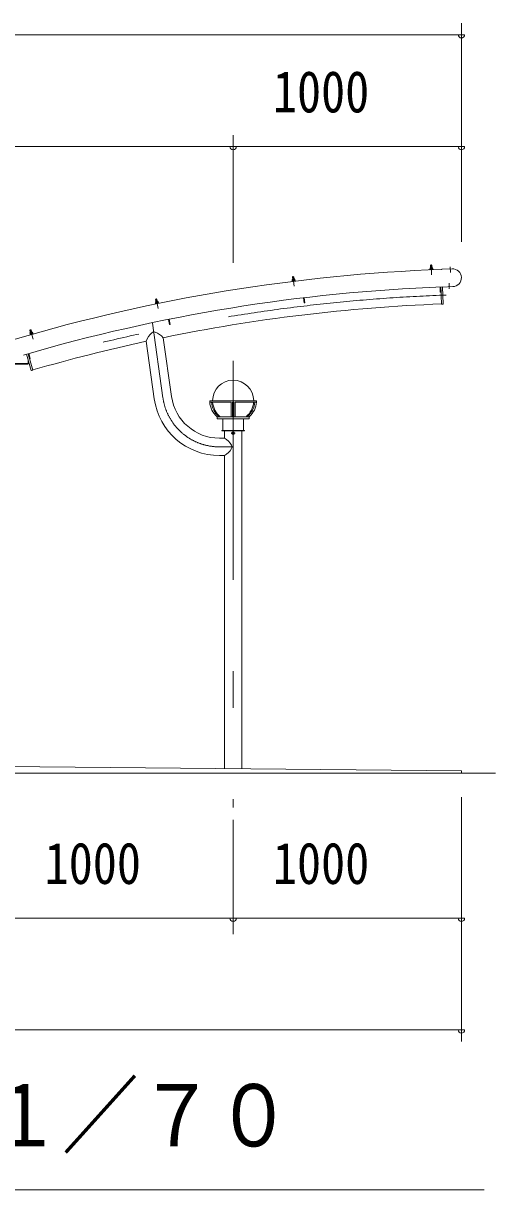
# Model space of a CAD drawing. Units: millimetres, scale not verified. Extents: x -32624 to 32629, y -14700 to 14700.
# Drawn here: x 7996 to 10065, y 1303 to 6414 of the extents above; entities that cross this region are included whole.
import ezdxf
from ezdxf.enums import TextEntityAlignment as Align

# ---------------------------------------------------------------- set-up
doc = ezdxf.new("R2010")
doc.units = ezdxf.units.MM
doc.header["$LTSCALE"] = 80
doc.linetypes.add('USER3', pattern=[24, 12, -5, 2, -5])
for name, color, linetype, lineweight in [('0-0_0', 7, 'Continuous', 18), ('0-2_1-0BOLD', 7, 'Continuous', 18), ('0-3_1-2CENTER', 3, 'USER3', 18), ('0-4_1-4THIN', 4, 'Continuous', 18), ('0-5_1-5DIM', 3, 'Continuous', 18)]:
    doc.layers.add(name, color=color, linetype=linetype, lineweight=lineweight)
doc.styles.add('ＭＳ ゴシック', font='')
doc.styles.get('ＭＳ ゴシック').set_extended_font_data('MS Gothic')

# ---------------------------------------------------------------- blocks, each defined once
blk = doc.blocks.new('ledl')
at = {"layer": '0-0_0'}
for p, q in [((14388.17, 13926.97), (14183.17, 13926.97)), ((14183.17, 13920.97), (14183.17, 13926.97)), ((14276.67, 13920.97), (14183.17, 13920.97)), ((14276.67, 13920.97), (14276.67, 13856.97)), ((14288.67, 13920.97), (14282.67, 13920.97)), ((14282.67, 13920.97), (14282.67, 13856.97)), ((14288.67, 13920.97), (14288.67, 13856.97)), ((14388.17, 13920.97), (14294.67, 13920.97)), ((14294.67, 13920.97), (14294.67, 13856.97)), ((14388.17, 13920.97), (14388.17, 13926.97)), ((14355.67, 13846.97), (14355.67, 13856.97)), ((14215.67, 13846.97), (14355.67, 13846.97)), ((14240.67, 13796.97), (14240.67, 13846.97)), ((14330.67, 13796.97), (14330.67, 13846.97)), ((14240.67, 13796.97), (14330.67, 13796.97))]:
    blk.add_line(p, q, dxfattribs=at)
blk.add_lwpolyline([(14215.67, 13846.97), (14215.67, 13856.97), (14355.67, 13856.97)], dxfattribs=at)
for start, end in [(0, 180), (183.82255, 231.05756), (308.94244, 356.17745)]:
    blk.add_arc((14285.67, 13926.97), 90, start, end, dxfattribs=at)
for centre, major_axis, start_param, end_param in [((14285.67, 13926.97), (102.47, 6.5), 3.1362923, 3.9034857), ((14293.67, 13926.97), (102.47, 6.5), 3.1362923, 3.9034857), ((14277.67, 13926.97), (-102.47, 6.5), 2.3796996, 3.146893), ((14285.67, 13926.97), (-102.47, 6.5), 2.3796996, 3.146893)]:
    blk.add_ellipse(centre, major_axis=major_axis, ratio=0.92312, start_param=start_param, end_param=end_param, dxfattribs=at)

msp = doc.modelspace()

# ---------------------------------------------------------------- linework, layer by layer
at = {"layer": '0-2_1-0BOLD'}
for p, q in [((9785.91, 5352.8), (9779.91, 5352.57)), ((9780.61, 5337.58), (9780.43, 5342.09)), ((9786.2, 5342.31), (9786.38, 5337.81)), ((9174.74, 5301.78), (9180.7, 5302.49)), ((9176.63, 5286.9), (9176.1, 5291.38)), ((9182.36, 5287.58), (9181.83, 5292.06)), ((9831.6, 5258.9), (9831.62, 5258.42)), ((9831.62, 5258.42), (9877.58, 5260.21)), ((9835.63, 5185.36), (9832.81, 5258.46)), ((8581.41, 5204.22), (8575.53, 5203.04)), ((8578.59, 5188.35), (8577.7, 5192.77)), ((8583.36, 5193.91), (8584.25, 5189.49)), ((8631.6, 5116.79), (8636.13, 5094.24)), ((8025.06, 5069.2), (8024.38, 5067.96)), ((8028.66, 5053.58), (8027.4, 5057.91)), ((8032.95, 5059.51), (8034.2, 5055.18)), ((8569.72, 4767.89), (8534.21, 5020.55)), ((8645.28, 4778.5), (8609.04, 5036.37)), ((8029.96, 4893.37), (8009.46, 4964.11)), ((8016.07, 4923.36), (7814.06, 4923.36)), ((7814.06, 4921.06), (8016.07, 4921.06)), ((8016.76, 4938.91), (8016.76, 4924.06)), ((8019.07, 4924.06), (8019.07, 4930.97)), ((8910.06, 4615.15), (8910.06, 4620.83)), ((8910.1, 4620.9), (8915.02, 4623.74)), ((8915.02, 4612.24), (8910.1, 4615.08)), ((8915.1, 4623.74), (8920.02, 4620.9)), ((8920.02, 4615.08), (8915.1, 4612.24)), ((8920.07, 4620.83), (8920.07, 4615.15)), ((8953.21, 3147.6), (8953.21, 4627.99)), ((8876.91, 4519.84), (8855.06, 4519.84)), ((8876.91, 4519.84), (8876.91, 3148.37)), ((5765.06, 3127.99), (10065.07, 3127.99))]:
    msp.add_line(p, q, dxfattribs=at)
for points in [[(9789.8, 5336.34), (9777.31, 5335.85), (9777.25, 5337.45), (9789.74, 5337.94)], [(9185.7, 5287.98), (9185.89, 5286.39), (9173.48, 5284.91), (9173.29, 5286.5)], [(8575.29, 5187.69), (8575.61, 5186.12), (8587.86, 5188.58), (8587.55, 5190.15)], [(8025.43, 5052.64), (8037.43, 5056.12), (8037.88, 5054.58), (8025.87, 5051.11)], [(8965.07, 4630.29), (8965.07, 4627.99), (8865.06, 4627.99), (8865.06, 4630.29)]]:
    msp.add_lwpolyline(points, close=True, dxfattribs=at)
for points in [[(9789.24, 5337.92), (9789.06, 5342.43), (9788.2, 5342.89), (9778.4, 5342.5), (9777.57, 5341.98), (9777.75, 5337.47)], [(9780.3, 5342.58), (9779.91, 5352.57), (9780.87, 5353.61), (9784.87, 5353.76), (9785.91, 5352.8), (9786.3, 5342.81)], [(9874.55, 5338.15), (9828.58, 5336.36), (9828.6, 5335.84)], [(9183.77, 5292.78), (9174.04, 5291.63), (9173.25, 5291.04), (9173.79, 5286.56)], [(9181.88, 5292.56), (9180.7, 5302.49), (9179.59, 5303.36), (9175.62, 5302.89), (9174.74, 5301.78), (9175.93, 5291.85)], [(9183.77, 5292.78), (9184.67, 5292.4), (9185.21, 5287.92)], [(9821.61, 5258.52), (9822.5, 5235.54), (9825.7, 5235.66), (9824.8, 5258.65)], [(9824.8, 5258.64), (9827.69, 5183.55), (9834.19, 5183.8)], [(8587.06, 5190.05), (8586.17, 5194.47), (8585.24, 5194.79), (8575.63, 5192.86), (8574.9, 5192.21), (8575.78, 5187.79)], [(8576.31, 5204.21), (8575.53, 5203.04), (8577.49, 5193.23)], [(8576.31, 5204.21), (8580.23, 5205), (8581.41, 5204.22), (8583.38, 5194.41)], [(9223.78, 5211.35), (9226.5, 5188.51), (9229.68, 5188.89), (9226.96, 5211.72)], [(8636.13, 5094.24), (8639.27, 5094.87), (8634.74, 5117.42)], [(8027.16, 5058.35), (8024.38, 5067.96), (8030.14, 5069.62)], [(8036.96, 5055.98), (8035.7, 5060.31), (8034.75, 5060.55), (8025.33, 5057.82), (8024.65, 5057.11), (8025.91, 5052.78)], [(8025.06, 5069.2), (8028.91, 5070.3), (8030.14, 5069.62), (8032.92, 5060.02)], [(8020.22, 4967.23), (8026.61, 4945.13), (8023.53, 4944.25), (8017.14, 4966.34)], [(8017.14, 4966.34), (8038.06, 4894.16), (8031.82, 4892.35)], [(8876.91, 4627.99), (8876.91, 4596.13), (8855.06, 4596.13)], [(9915.06, 3127.99), (9915.06, 3137.99), (7915.07, 3157.99)]]:
    msp.add_lwpolyline(points, dxfattribs=at)
for radius in [6.25, 4.9]:
    msp.add_circle((8915.06, 4617.99), radius, dxfattribs=at)
for centre, radius, start, end in [((10115.07, -2271.91), 7613.15, 92.1564, 106.44423), ((9777.6, 5334.86), 1, 92.23167, 272.23166), ((9779.07, 5340.19), 2.33, 54.38918, 92.23167), ((9783.64, 5333.96), 8.74, 72.93558, 111.52777), ((9787.71, 5340.53), 2.33, 92.23167, 130.07417), ((9789.59, 5335.33), 1, 272.23167, 92.23167), ((9876.06, 5299.18), 39, 272.23167, 92.23167), ((9173.84, 5283.95), 1, 96.79214, 276.79213), ((9174.89, 5289.38), 2.33, 58.94965, 96.79214), ((9179.94, 5283.53), 8.74, 77.49605, 116.08823), ((9183.47, 5290.4), 2.33, 96.79214, 134.63463), ((9185.76, 5285.37), 1, 276.79214, 96.79214), ((10115.07, -2271.91), 7536.15, 92.15564, 106.33041), ((8576.05, 5185.19), 1, 101.3526, 281.35258), ((8576.66, 5190.69), 2.33, 63.51012, 101.3526), ((8582.15, 5185.26), 8.74, 82.05652, 120.6487), ((8585.13, 5192.39), 2.33, 101.3526, 139.1951), ((8587.81, 5187.55), 1, 281.3526, 101.3526), ((10115.07, -2271.91), 7461.85, 92.20737, 101.64403), ((9834.13, 5185.3), 1.5, 272.20737, 2.20737), ((8034.84, 5058.14), 2.33, 106.1393, 143.9818), ((8569.08, 5046.58), 15, 70.60193, 129.59369), ((8547.49, 4985.27), 80, 39.70523, 70.60193), ((8026.39, 5050.22), 1, 106.1393, 286.13928), ((8026.54, 5055.74), 2.33, 68.29681, 106.1393), ((8032.47, 5050.79), 8.74, 86.84322, 125.43539), ((8037.92, 5053.55), 1, 286.1393, 106.1393), ((10115.07, -2271.91), 7461.85, 102.23129, 106.1636), ((8610.5, 4996.49), 80, 129.59369, 162.49361), ((8016.07, 4924.06), 0.7, 270, 0), ((8016.07, 4924.06), 3, 270, 0), ((8031.4, 4893.79), 1.5, 196.1636, 286.1636), ((8855.06, 4807.99), 288.15, 188, 270), ((8855.06, 4807.99), 211.85, 188, 270), ((8915.06, 4617.99), 5.75, 149.59186, 150.40816), ((8915.06, 4617.99), 5.75, 209.59186, 210.40816), ((8915.06, 4617.99), 5.75, 89.59186, 90.40816), ((8915.06, 4617.99), 5.75, 269.59186, 270.40816), ((8915.06, 4617.99), 5.75, 29.59186, 30.40816), ((8915.06, 4617.99), 5.75, 329.59186, 330.40816), ((8838.5, 4525.96), 80, 29.51659, 61.30328), ((8838.5, 4590.01), 80, 298.69673, 330.48343), ((8895.07, 4557.99), 15, 330.48343, 29.51659)]:
    msp.add_arc(centre, radius, start, end, dxfattribs=at)
at = {"layer": '0-3_1-2CENTER'}
for p, q in [((9782.75, 5356.68), (9784.5, 5311.95)), ((9867.19, 5321.45), (9866.22, 5346.43)), ((9177.25, 5306.11), (9182.54, 5261.65)), ((9861.93, 5250.99), (9860.96, 5275.97)), ((8586.49, 5163.65), (8577.68, 5207.55)), ((8038.6, 5029.62), (8026.15, 5072.63)), ((8561.47, 5100.72), (8607.5, 4773.19)), ((8915.06, 4934.66), (8915.06, 2977.98)), ((8923.81, 4617.99), (8906.32, 4617.99)), ((8855.06, 4557.99), (8915.06, 4557.99))]:
    msp.add_line(p, q, dxfattribs=at)
for centre, radius, start, end in [((10115.07, -2271.91), 7500, 92.03471, 106.28024), ((8855.06, 4807.99), 250, 188, 270)]:
    msp.add_arc(centre, radius, start, end, dxfattribs=at)
at = {"layer": '0-4_1-4THIN'}
for p, q in [((9780.43, 5353.13), (9780.84, 5342.6)), ((9785.76, 5342.79), (9785.34, 5353.32)), ((9176.46, 5291.92), (9175.22, 5302.38)), ((9180.1, 5302.97), (9181.35, 5292.5)), ((8578.03, 5193.34), (8575.95, 5203.67)), ((8582.85, 5194.31), (8580.77, 5204.64)), ((8027.68, 5058.5), (8024.75, 5068.62)), ((8029.47, 5069.99), (8032.4, 5059.87))]:
    msp.add_line(p, q, dxfattribs=at)
at = {"layer": '0-5_1-5DIM'}
for p, q in [((9915.06, 6413.98), (9915.06, 5457.15)), ((5915.07, 6363.98), (9915.06, 6363.98)), ((9929.06, 6363.98), (9901.06, 6363.98)), ((8915.06, 5923.98), (8915.06, 5363.98)), ((9915.06, 5873.98), (5915.07, 5873.98)), ((8929.06, 5873.99), (8901.06, 5873.99)), ((9929.06, 5873.99), (9901.06, 5873.99)), ((9915.06, 1952.99), (9915.06, 3022.99)), ((8915.06, 2922.99), (8915.06, 2422.99)), ((9915.06, 2492.99), (5915.07, 2492.99)), ((8929.06, 2492.99), (8901.06, 2492.99)), ((9929.06, 2492.99), (9901.06, 2492.99)), ((5915.07, 2002.99), (9915.06, 2002.99)), ((9929.06, 2002.99), (9901.06, 2002.99)), ((5815.06, 1302.99), (10015.06, 1302.99))]:
    msp.add_line(p, q, dxfattribs=at)
for centre in [(9915.06, 6363.98), (8915.06, 5873.99), (9915.06, 5873.99), (8915.06, 2492.99), (9915.06, 2492.99), (9915.06, 2002.99)]:
    msp.add_arc(centre, 14, 180, 0, dxfattribs=at)

# ---------------------------------------------------------------- block references
at = {"layer": '0-0_0'}
msp.add_blockref('ledl', (-5370.6, -9166.68), dxfattribs=at)

# ---------------------------------------------------------------- texts
at = {"layer": '0-5_1-5DIM', "color": 7, "style": 'ＭＳ ゴシック'}
for s, height, width, p in [('1000', 182.3, 0.85, (9089.56, 5968.86)), ('1000', 182.3, 0.85, (8089.56, 2587.86)), ('1000', 182.3, 0.85, (9089.56, 2587.86)), ('側面図\u3000Ｓ＝１／７０', 273.5, 0.9, (5815.06, 1410.29))]:
    msp.add_text(s, height=height, dxfattribs=dict(at, width=width)).set_placement(p, align=Align.BOTTOM_LEFT)

doc.saveas('drawing.dxf')
